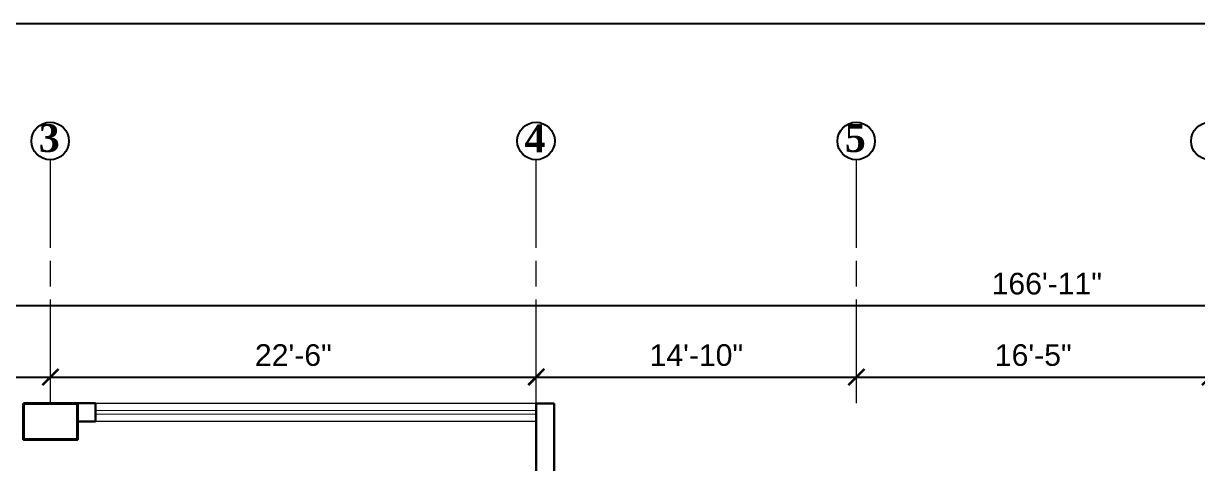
# Model space of a CAD drawing. Header units: inches. Extents: x -12 to 20935469, y -1604 to 24729220.
# Drawn here: x 20824487 to 20825139, y 24654887 to 24655131 of the extents above; entities that cross this region are included whole.
import ezdxf

# ---------------------------------------------------------------- set-up
doc = ezdxf.new("R2010")
doc.units = ezdxf.units.IN
doc.header["$LTSCALE"] = 0.03
doc.header["$MEASUREMENT"] = 0
doc.header["$PDMODE"] = 32
doc.header["$PDSIZE"] = 15
doc.linetypes.add('ACAD_ISO08W100', pattern=[36, 24, -3, 6, -3])
for name, color, linetype, lineweight in [('column', 1, 'Continuous', 40), ('Dim Line', 252, 'Continuous', 13), ('Grid Line', 252, 'Continuous', 18), ('Main Wall', 7, 'Continuous', 30), ('wind.', 150, 'Continuous', 20)]:
    doc.layers.add(name, color=color, linetype=linetype, lineweight=lineweight)
doc.layers.add('TEXT', color=7, linetype='Continuous')
doc.styles.add('RomanS', font='arial.ttf', dxfattribs={"height": 12})
doc.styles.get("Standard").update_dxf_attribs({"font": 'timesbd.ttf'})
doc.dimstyles.new('Aec_Arch_I', dxfattribs={"dimscale": 96, "dimtxt": 12, "dimasz": 0.09375, "dimexe": 0.125, "dimexo": 0.125, "dimgap": 0.0625, "dimtad": 1, "dimdec": 0, "dimzin": 3, "dimdsep": 46, "dimlunit": 4, "dimtxsty": 'RomanS', "dimblk1": 'ARCHTICK', "dimblk2": 'ARCHTICK', "dimsah": 1, "dimcen": 0.09375, "dimdle": 0.125, "dimadec": 0, "dimazin": 0, "dimtfac": 0.75, "dimtdec": 0, "dimtmove": 2, "dimatfit": 3, "dimldrblk": 'ARCHTICK', "dimfxl": 1, "dimfrac": 1, "dimtolj": 1, "dimtzin": 0, "dimarcsym": 0})

# ---------------------------------------------------------------- blocks, each defined once
blk = doc.blocks.new('_ArchTick')
at = {"color": 0, "linetype": 'ByBlock', "lineweight": 35, "const_width": 0.15}
blk.add_lwpolyline([(-0.5, -0.5), (0.5, 0.5)], dxfattribs=at)
blk = doc.blocks.new('*D337')
at = {"layer": 'Defpoints', "color": 0, "transparency": 16777216}
for p in [(20820592.25, 24639400.93), (20820592.25, 24639400.93), (20820322.25, 24639385.03)]:
    blk.add_point(p, dxfattribs=at)
at = {"layer": 'Dim Line', "color": 0, "lineweight": -2, "transparency": 16777216}
for p, q in [((20820322.25, 24639397.03), (20820322.25, 24639412.93)), ((20820310.25, 24639400.93), (20820604.25, 24639400.93))]:
    blk.add_line(p, q, dxfattribs=at)
at = {"layer": 'Dim Line', "color": 0, "lineweight": -2, "transparency": 16777216, "xscale": 9, "yscale": 9, "zscale": 9, "rotation": 180}
blk.add_blockref('_ArchTick', (20820322.25, 24639400.93), dxfattribs=at)
at = {"layer": 'Dim Line', "color": 0, "lineweight": -2, "transparency": 16777216, "xscale": 9, "yscale": 9, "zscale": 9}
blk.add_blockref('_ArchTick', (20820592.25, 24639400.93), dxfattribs=at)
at = {"layer": 'Dim Line', "color": 0, "transparency": 16777216, "insert": (20820457.25, 24639413.05), "char_height": 12, "attachment_point": 5, "style": 'RomanS'}
blk.add_mtext('\\A1;22\'-6"', dxfattribs=at)
blk = doc.blocks.new('*D338')
at = {"layer": 'Defpoints', "color": 0, "transparency": 16777216}
for p in [(20820592.25, 24639400.93), (20820862.25, 24639400.93), (20820862.25, 24639400.93)]:
    blk.add_point(p, dxfattribs=at)
at = {"layer": 'Dim Line', "color": 0, "lineweight": -2, "transparency": 16777216}
blk.add_line((20820580.25, 24639400.93), (20820874.25, 24639400.93), dxfattribs=at)
at = {"layer": 'Dim Line', "color": 0, "lineweight": -2, "transparency": 16777216, "xscale": 9, "yscale": 9, "zscale": 9, "rotation": 180}
blk.add_blockref('_ArchTick', (20820592.25, 24639400.93), dxfattribs=at)
at = {"layer": 'Dim Line', "color": 0, "lineweight": -2, "transparency": 16777216, "xscale": 9, "yscale": 9, "zscale": 9}
blk.add_blockref('_ArchTick', (20820862.25, 24639400.93), dxfattribs=at)
at = {"layer": 'Dim Line', "color": 0, "transparency": 16777216, "insert": (20820727.25, 24639413.05), "char_height": 12, "attachment_point": 5, "style": 'RomanS'}
blk.add_mtext('\\A1;22\'-6"', dxfattribs=at)
blk = doc.blocks.new('*D339')
at = {"layer": 'Defpoints', "color": 0, "transparency": 16777216}
for p in [(20820862.25, 24639400.93), (20821040.22, 24639400.93), (20821040.22, 24639400.93)]:
    blk.add_point(p, dxfattribs=at)
at = {"layer": 'Dim Line', "color": 0, "lineweight": -2, "transparency": 16777216}
blk.add_line((20820850.25, 24639400.93), (20821052.22, 24639400.93), dxfattribs=at)
at = {"layer": 'Dim Line', "color": 0, "lineweight": -2, "transparency": 16777216, "xscale": 9, "yscale": 9, "zscale": 9, "rotation": 180}
blk.add_blockref('_ArchTick', (20820862.25, 24639400.93), dxfattribs=at)
at = {"layer": 'Dim Line', "color": 0, "lineweight": -2, "transparency": 16777216, "xscale": 9, "yscale": 9, "zscale": 9}
blk.add_blockref('_ArchTick', (20821040.22, 24639400.93), dxfattribs=at)
at = {"layer": 'Dim Line', "color": 0, "transparency": 16777216, "insert": (20820951.23, 24639413.05), "char_height": 12, "attachment_point": 5, "style": 'RomanS'}
blk.add_mtext('\\A1;14\'-10"', dxfattribs=at)
blk = doc.blocks.new('*D340')
at = {"layer": 'Defpoints', "color": 0, "transparency": 16777216}
for p in [(20821040.22, 24639400.93), (20821236.75, 24639400.93), (20821236.75, 24639400.93)]:
    blk.add_point(p, dxfattribs=at)
at = {"layer": 'Dim Line', "color": 0, "lineweight": -2, "transparency": 16777216}
for p, q in [((20821028.22, 24639400.93), (20821248.75, 24639400.93)), ((20821040.22, 24639388.93), (20821040.22, 24639388.93)), ((20821236.75, 24639388.93), (20821236.75, 24639388.93))]:
    blk.add_line(p, q, dxfattribs=at)
at = {"layer": 'Dim Line', "color": 0, "lineweight": -2, "transparency": 16777216, "xscale": 9, "yscale": 9, "zscale": 9, "rotation": 180}
blk.add_blockref('_ArchTick', (20821040.22, 24639400.93), dxfattribs=at)
at = {"layer": 'Dim Line', "color": 0, "lineweight": -2, "transparency": 16777216, "xscale": 9, "yscale": 9, "zscale": 9}
blk.add_blockref('_ArchTick', (20821236.75, 24639400.93), dxfattribs=at)
at = {"layer": 'Dim Line', "color": 0, "transparency": 16777216, "insert": (20821138.48, 24639413.05), "char_height": 12, "attachment_point": 5, "style": 'RomanS'}
blk.add_mtext('\\A1;16\'-5"', dxfattribs=at)
blk = doc.blocks.new('*D341')
at = {"layer": 'Defpoints', "color": 0, "transparency": 16777216}
for p in [(20821236.75, 24639400.93), (20821362.75, 24639400.93), (20821362.75, 24639400.93)]:
    blk.add_point(p, dxfattribs=at)
at = {"layer": 'Dim Line', "color": 0, "lineweight": -2, "transparency": 16777216}
for p, q in [((20821224.75, 24639400.93), (20821374.75, 24639400.93)), ((20821236.75, 24639388.93), (20821236.75, 24639388.93)), ((20821362.75, 24639388.93), (20821362.75, 24639388.93))]:
    blk.add_line(p, q, dxfattribs=at)
at = {"layer": 'Dim Line', "color": 0, "lineweight": -2, "transparency": 16777216, "xscale": 9, "yscale": 9, "zscale": 9, "rotation": 180}
blk.add_blockref('_ArchTick', (20821236.75, 24639400.93), dxfattribs=at)
at = {"layer": 'Dim Line', "color": 0, "lineweight": -2, "transparency": 16777216, "xscale": 9, "yscale": 9, "zscale": 9}
blk.add_blockref('_ArchTick', (20821362.75, 24639400.93), dxfattribs=at)
at = {"layer": 'Dim Line', "color": 0, "transparency": 16777216, "insert": (20821299.75, 24639413.05), "char_height": 12, "attachment_point": 5, "style": 'RomanS'}
blk.add_mtext('\\A1;10\'-6"', dxfattribs=at)
blk = doc.blocks.new('*D329')
at = {"layer": 'Defpoints', "color": 0, "transparency": 16777216}
for p in [(20822147.72, 24639440.57), (20820144.28, 24639433.51), (20822147.72, 24639433.51)]:
    blk.add_point(p, dxfattribs=at)
at = {"layer": 'Dim Line', "color": 0, "lineweight": -2, "transparency": 16777216}
for p, q in [((20820144.28, 24639445.51), (20820144.28, 24639452.57)), ((20822147.72, 24639445.51), (20822147.72, 24639452.57)), ((20820132.28, 24639440.57), (20822159.72, 24639440.57))]:
    blk.add_line(p, q, dxfattribs=at)
at = {"layer": 'Dim Line', "color": 0, "lineweight": -2, "transparency": 16777216, "xscale": 9, "yscale": 9, "zscale": 9, "rotation": 180}
blk.add_blockref('_ArchTick', (20820144.28, 24639440.57), dxfattribs=at)
at = {"layer": 'Dim Line', "color": 0, "lineweight": -2, "transparency": 16777216, "xscale": 9, "yscale": 9, "zscale": 9}
blk.add_blockref('_ArchTick', (20822147.72, 24639440.57), dxfattribs=at)
at = {"layer": 'Dim Line', "color": 0, "transparency": 16777216, "insert": (20821146, 24639452.7), "char_height": 12, "attachment_point": 5, "style": 'RomanS'}
blk.add_mtext('\\A1;166\'-11"', dxfattribs=at)
blk = doc.blocks.new('GRID')
at = {"layer": 'Grid Line', "color": 252, "linetype": 'ACAD_ISO08W100', "lineweight": 9, "ltscale": 80, "true_color": 0x939598}
for p, q in [((20820592.25, 24639386.33), (20820592.25, 24639521.55)), ((20820862.25, 24639386.33), (20820862.25, 24639521.56)), ((20821040.22, 24639386.33), (20821040.22, 24639521.54))]:
    blk.add_line(p, q, dxfattribs=at)
at = {"layer": 'TEXT'}
for centre in [(20820592.11, 24639531.97), (20820862.11, 24639531.98), (20821040.08, 24639531.96), (20821236.61, 24639531.96)]:
    blk.add_circle(centre, 10.42, dxfattribs=at)
at = {"layer": 'TEXT', "char_height": 15.435, "width": 227.4581, "attachment_point": 8, "rotation": 0}
for s, insert in [('\\A1;3', (20820591.59, 24639525.67)), ('\\A1;4', (20820861.59, 24639525.68)), ('\\A1;5', (20821039.56, 24639525.66))]:
    blk.add_mtext(s, dxfattribs=dict(at, insert=insert))
at = {"layer": 'Dim Line'}
for base, p1, p2, picture, middle in [((20822147.72, 24639440.57), (20820144.28, 24639433.51), (20822147.72, 24639433.51), '*D329', (20821146, 24639452.7)), ((20820592.25, 24639400.93), (20820322.25, 24639385.03), (20820592.25, 24639400.93), '*D337', (20820457.25, 24639413.05)), ((20820862.25, 24639400.93), (20820592.25, 24639400.93), (20820862.25, 24639400.93), '*D338', (20820727.25, 24639413.05)), ((20821040.22, 24639400.93), (20820862.25, 24639400.93), (20821040.22, 24639400.93), '*D339', (20820951.23, 24639413.05)), ((20821236.75, 24639400.93), (20821040.22, 24639400.93), (20821236.75, 24639400.93), '*D340', (20821138.48, 24639413.05)), ((20821362.75, 24639400.93), (20821236.75, 24639400.93), (20821362.75, 24639400.93), '*D341', (20821299.75, 24639413.05))]:
    dim = blk.add_linear_dim(base=base, p1=p1, p2=p2, dimstyle='Aec_Arch_I', dxfattribs=at)
    dim.commit()
    dim.dimension.update_dxf_attribs({"geometry": picture, "text_midpoint": middle})

msp = doc.modelspace()

# ---------------------------------------------------------------- linework, layer by layer
at = {"layer": 'column', "lineweight": 40, "ltscale": 20}
msp.add_lwpolyline([(20824486.87, 24654920.17), (20824486.87, 24654900.17), (20824516.87, 24654900.17), (20824516.87, 24654920.17)], close=True, dxfattribs=at)
at = {"layer": 'Defpoints'}
msp.add_lwpolyline([(20823799.35, 24655131.07), (20826238.21, 24655131.07), (20826238.21, 24653672.54), (20823799.35, 24653672.54)], close=True, dxfattribs=at)
at = {"layer": 'Main Wall', "lineweight": 30}
for p, q in [((20824771.85, 24654920.17), (20824781.85, 24654920.17)), ((20824771.85, 24654855.37), (20824771.85, 24654920.17)), ((20824781.85, 24654855.37), (20824781.85, 24654920.17))]:
    msp.add_line(p, q, dxfattribs=at)
msp.add_lwpolyline([(20824516.85, 24654920.2), (20824526.85, 24654920.2), (20824526.85, 24654910.17), (20824516.85, 24654910.17)], dxfattribs=at)
at = {"layer": 'wind.', "lineweight": 5}
for p, q in [((20824526.85, 24654920.2), (20824771.85, 24654920.2)), ((20824526.85, 24654916.22), (20824771.85, 24654916.3)), ((20824526.85, 24654914.22), (20824771.85, 24654914.3)), ((20824526.85, 24654910.2), (20824771.85, 24654910.2))]:
    msp.add_line(p, q, dxfattribs=at)

# ---------------------------------------------------------------- block references
msp.add_blockref('GRID', (3909.6, 15533.86))

doc.saveas('drawing.dxf')
